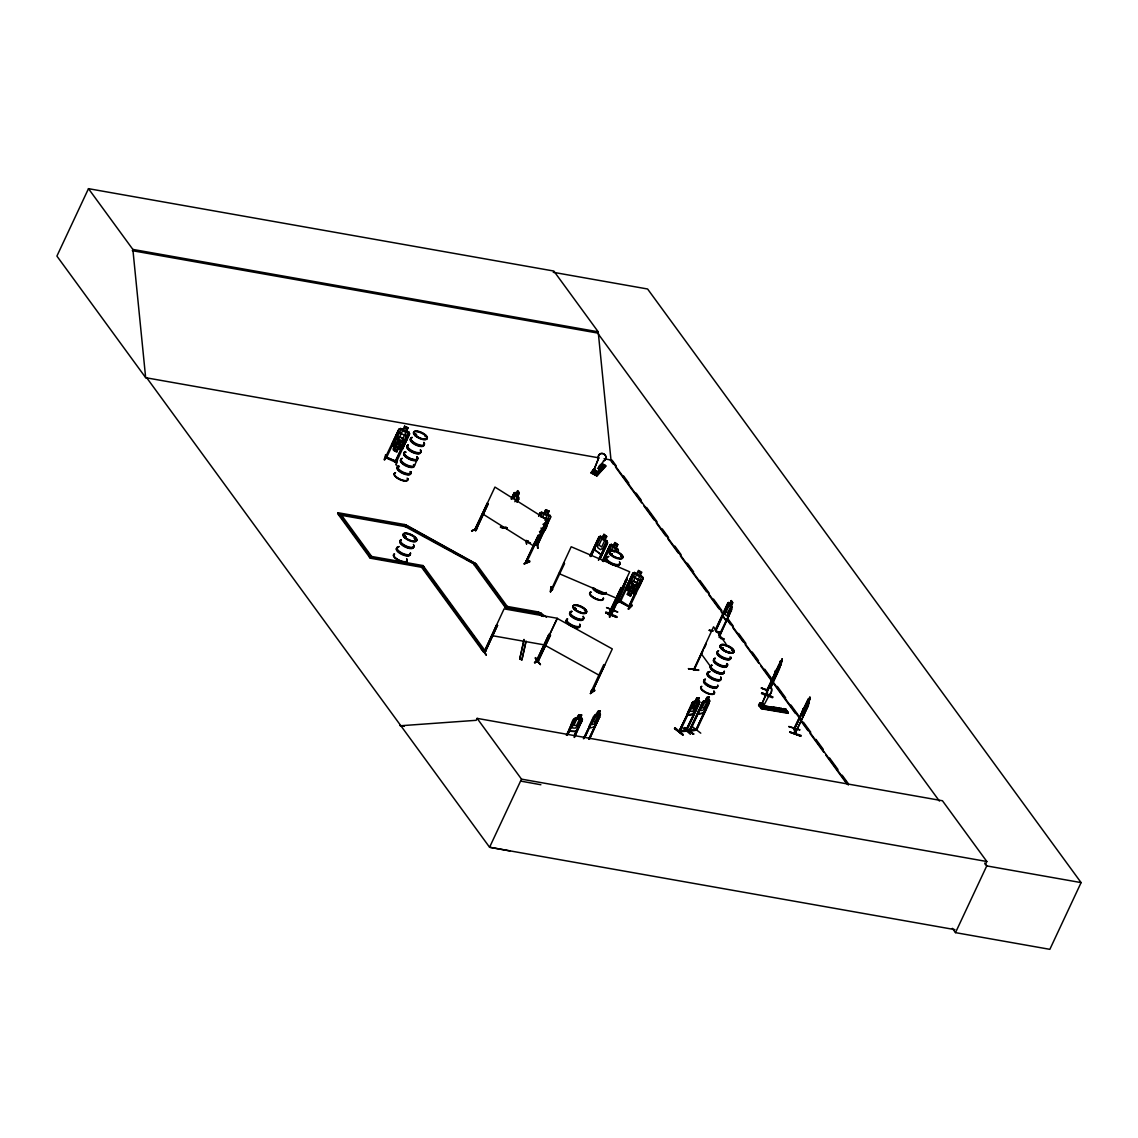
<?xml version="1.0" encoding="UTF-8"?>
<svg xmlns="http://www.w3.org/2000/svg" width="1138" height="1138" viewBox="0 0 1138 1138"><rect width="100%" height="100%" fill="white"/><g stroke="black" fill="none" stroke-linecap="round" stroke-linejoin="round"><path stroke-width="1.5" d="M595.7 470.463L595.103 471.673M595.117 470.762L595.174 471.53L596.113 470.99M595.771 471.488C595.373 470.734 595.103 470.961 595.387 471.473M517.193 502.171L518.686 499.241L517.605 495.997M537.193 542.84L537.591 548.103M396.209 464.873L397.119 459.652L397.432 460.463M609.371 617.052L610.423 611.974L609.854 617.351M700.809 708.049L700.766 710.525L703 710.24L705.432 707.466L709.372 697.053L706.897 697.295L705.446 700.652M594.818 471.288L595.914 470.62L594.946 471.53M595.643 471.601L595.33 470.535L595.971 471.132M627.991 608.858L631.86 604.975L628.56 609.072M631.761 605.53L631.832 604.961M732.104 607.265L727.922 617.977L725.802 620.509L722.63 615.63M590.679 693.056L594.42 689.841M594.292 690.325L590.366 693.568L594.705 690.567M762.944 704.422C763.399 703.369 760.099 704.095 762.062 703.597M759.857 705.674C762.403 701.605 763.641 704.493 762.076 704.308M539.981 664.379L535.429 657.608L540.422 664.549M591.988 722.161L591.86 724.579L593.936 724.166L596.284 721.321L600.224 710.909L598.645 714.38M761.052 703.924L761.848 704.081M762.986 703.654L762.915 704.294M800.924 735.29L789.687 731.976L800.725 736.087L789.687 731.976M394.744 437.945L394.317 441.743L402.752 445.427L405.526 442.654L402.767 445.385M394.872 437.988L394.445 441.672L402.724 445.243M406.75 440.065L407.191 436.267L398.755 432.596L395.981 435.37M544.746 525.031L541.873 531.162L539.554 531.602L542.086 532.513C546.61 530.934 547.634 523.907 548.189 519.483M547.919 523.139L548.331 519.412L541.261 516.837L548.331 519.469M807.781 706.726L794.978 733.825L793.983 728.505L808.151 699.372M794.04 728.932L794.907 727.651M640.225 584.761L640.737 580.878L632.671 576.568L630.068 579.27M640.253 584.719L640.737 580.878M628.276 585.672L636.341 589.996L628.276 585.672L628.788 581.803M628.446 585.572L628.916 581.845M762.801 704.45L759.686 703.184L758.804 705.56M682.7 727.723L690.51 734.337M569.697 727.979C567.649 737.168 571.674 720.027 573.765 719.088L575.387 718.05M605.857 553.637L605.203 557.563M605.672 612.728L605.942 611.974L616.938 616.583L616.64 617.393L605.644 612.785L616.696 617.123M617.536 612.144L606.526 607.578L617.721 611.903M625.075 584.349L610.992 614.748L612.144 609.612M612.016 609.897C611.063 623.553 612.116 607.422 610.921 614.691M612.4 610.053L611.433 614.918L611.96 613.894M620.324 594.804L618.745 597.564L620.964 590.209M618.859 597.606L619.513 593.936M621.931 589.157L621.689 590.594L624.805 583.026L611.689 610.594M623.951 587.749L611.447 614.833M624.904 584.391L625.502 580.849M625.018 584.434L626.654 580.024L620.452 593.211L622.059 588.389M625.374 581.774L625.672 580.778L625.175 581.546M625.658 581.632L626.042 580.551M626.398 580.366L626.554 579.455M626.739 580.138L626.91 578.488L624.933 582.258M700.766 733.171L692.388 726.741M808.549 702.203L803.94 712.061L804.708 706.911M761.749 692.843L772.759 697.011L761.749 692.843L761.507 693.639L772.546 697.75M550.892 587.08L550.493 592.016L550.849 587.08L551.688 586.838M550.493 592.016L551.617 586.824M552.613 589.328L551.503 588.645M551.674 588.702C553.623 589.655 551.574 590.807 551.119 589.669M563.552 563.139L564.548 563.552L551.93 590.224M621.078 587.763L622.073 588.19L621.106 587.606L608.489 614.25L609.712 614.762M608.688 614.534C609.612 616.014 610.964 612.4 608.787 613.709M551.432 588.645L551.162 589.925L571.191 546.752L629.698 571.802L609.442 614.876L610.053 613.738M693.284 714.422L687.252 714.806L687.907 711.606L687.409 714.92L693.284 714.422L695.588 711.094M687.309 714.849L688.077 711.634M500.507 527.107L507.349 527.804M526.169 641.135L521.873 659.94L519.739 659.016L524.006 639.428M519.739 659.016L524.035 640.225M521.873 659.94L525.784 641.974M698.291 710.852L697.665 714.095L702.416 702.032L703.81 700.766M723.967 638.788L719.045 637.323M794.978 733.825L808.506 705.105L809.957 697.153L794.168 729.088L808.193 699.244L808.421 700.439M596.326 723.796L594.008 727.04L588.887 728.22L589.64 725.006M589 728.107L589.74 725.077M394.9 446.864L392.567 445.897L391.998 444.147M396.949 451.772L398.428 448.272L400.747 447.959L403.606 441.829L403.051 438.415L405.91 432.312L402.553 430.847L399.68 436.978L396.664 438.799L393.791 444.93L395.071 446.807C387.944 450.975 403.478 453.863 393.535 450.093M398.485 448.486L400.932 449.553L402.639 448.827L409.652 433.834L408.926 432.127L406.593 431.16M400.932 449.553L392.582 445.854M402.624 448.87L400.932 449.41L394.986 462C400.277 461.388 386.92 458.899 386.863 457.063C383.762 455.499 386.721 460.506 386.749 457.021M385.867 455.243L384.061 459.652L384.829 459.382M384.672 459.923L386.067 454.844M385.754 456.623L395.355 461.146M398.897 431.387L397.916 430.946L398.897 431.387L386.237 458.23M385.327 457.576L398.869 429.14L400.562 428.471L403.008 429.538M394.986 462L396.252 462.369L409.509 433.82L408.812 432.255M396.223 464.973L397.091 459.652M407.603 435.356L408.599 435.783L407.603 435.356L395.27 461.914M408.912 432.17L400.548 428.514M722.658 615.715L728.761 602.471L729.814 604.065L728.505 604.122L725.091 613.894L726.385 615.814L728.306 614.207L732.644 602.642L731.25 600.764M723.811 611.874L722.744 615.658L725.944 620.381M777.112 669.528L777.169 671.079L779.985 663.397L767.083 691.008L766.514 690.311L766.742 693.483M767.069 690.922L778.776 665.374M769.729 688.575L780.768 664.919L770.483 687.466M794.58 729.159L804.097 708.746M795.391 733.896L794.58 728.775M795.846 732.929L794.495 728.391M595.686 470.663L595.402 470.563M616.654 617.337L605.686 612.529M777.083 668.689L775.945 673.71L780.085 665.787L782.204 658.902L766.642 690.866L780.625 661.05L779.914 661.747M789.744 732.246L800.711 736.101M762.531 703.91L760.582 706.655L761.948 703.725L761.222 702.758M801.991 712.473L803.3 708.618L801.991 712.473L802.617 716.556L804.367 713.853M593.254 471.587L598.545 458.344A3.997 3.656 42.6 0 1 600.764 453.621A3.997 3.656 42.6 0 1 605.786 456.153A3.997 3.656 42.6 0 1 603.581 460.876L596.753 473.436L593.311 471.516L598.616 458.273A3.997 3.656 42.6 0 1 600.821 453.55A3.997 3.656 42.6 0 1 605.729 456.238A3.997 3.656 42.6 0 1 603.51 460.947L603.581 460.876M774.423 674.279C777.723 660.68 773.115 687.893 774.352 674.165M761.407 704.906L767.097 691.605A3.997 2.148 -80.3 0 1 769.316 686.883A3.997 2.148 -80.3 0 1 771.55 689.884A3.997 2.148 -80.3 0 1 769.331 694.593L769.544 694.635A3.997 2.148 -80.3 0 0 771.749 689.913A3.997 2.148 -80.3 0 0 769.516 686.925A3.997 2.148 -80.3 0 0 767.311 691.648L761.606 704.948L763.185 707.054L761.606 704.948M723.91 614.62L610.992 459.994L598.204 331.812L553.822 271.043L88.48 188.666L56.9 256.093L145.707 377.702L598.773 457.832M509.881 850.925L489.582 847.255L146.745 377.816L145.65 377.617L132.862 249.421L88.48 188.666M338.014 512.726L337.616 513.551L370.22 558.189L423.549 567.634L423.948 566.795L370.604 557.364L338.014 512.726L404.687 524.533L476.452 564.263L507.249 606.44L506.865 607.279L504.916 606.938L505.3 606.099L538.644 612.002L543.708 616.483M386.138 454.859L385.27 455.157M398.969 429.239L391.984 444.19L392.567 445.897M405.441 439.908L407.646 435.2M369.324 556.966L369.708 556.126L423.051 565.572L485.186 650.865M370.22 558.189L370.604 557.364M417.447 459.24L414.659 465.143A7.468 2.873 25.1 0 1 405.455 464.233A7.468 2.873 25.1 0 1 402.212 458.258M479.141 569.327L476.054 565.102L405.185 526.595L404.687 524.533M405.583 525.756L338.911 513.949L338.512 514.789L405.185 526.595L406.323 525.13L475.243 563.296L474.119 564.761L505.813 608.161L539.156 614.065L540.948 613.041L546.496 617.365M405.185 526.595L406.323 525.13M423.051 565.572L422.653 566.411L425.64 570.494M487.164 503.38L474.56 530.038L475.584 530.678L488.216 503.835L487.164 503.38L488.216 503.835M488.046 503.921L475.826 530.593L476.267 529.597L475.186 528.942M474.119 564.761L475.243 563.296M476.054 565.102L476.452 564.263M511.275 498.885L514.02 493.01L515.158 492.526L516.083 493.92M511.318 498.956L514.134 493.039M512.043 498.188L513.523 495.044M512.114 498.7L513.594 495.556M512.669 498.743L517.634 490.634L519.255 492.726L517.719 496.012M514.134 498.259L515.571 495.186L516.993 497.121L514.831 501.73M519.255 492.726L516.311 501.232M517.136 502.128L518.501 499.198M506.04 527.036L505.585 528.004L505.116 527.363M526.894 540.65L526.368 541.617M538.573 515.955L539.938 512.954L541.645 512.2L550.052 515.329L550.792 516.951L537.335 545.586M538.687 516.012L540.052 513.096M527.748 540.735L527.292 541.702M526.581 543.921L526.112 540.493M527.876 540.835L527.321 542.001L527.876 541.332M540.422 516.808L541.859 513.75L544.177 513.309L545.714 509.966M544.106 513.153L545.643 509.81L549.256 511.133L547.549 514.532L548.843 516.296L545.97 522.427L542.94 524.39M542.229 517.477L543.665 514.404L547.037 515.628L544.874 520.237M481.815 648.134L481.075 648.589M483.209 651.647L483.607 650.808L421.999 566.454L421.615 567.293L483.209 651.647L485.158 651.989M529.54 560.892L529.824 561.788L524.163 563.893L529.568 560.906L524.447 563.353M538.16 535.415L539.213 535.87L538.16 535.415L525.614 562.129L526.481 562.67L546.809 519.653L494.945 487.078L474.731 530.152L475.826 530.593M485.442 650.964L483.878 651.747L484.987 651.946M525.699 562.186L538.331 535.329M484.276 652.046L496.495 625.075L497.548 625.445L485.001 652.188L484.048 651.974L504.091 608.858L557.421 618.304L536.951 661.235L537.918 661.975L550.493 635.118L549.426 634.705L550.493 635.118M483.607 650.808L485.542 651.149L485.158 652.159L497.391 625.231M526.41 561.091L526.809 562.627L525.728 562.172M505.813 608.161L506.211 607.336L474.503 563.922M537.79 544.618L536.795 544.277C535.016 546.653 537.292 542.883 537.534 544.291M536.112 545.145L548.701 518.316L549.697 518.672L537.108 545.557L536.112 544.946M481.146 648.532L486.31 655.033L482.725 649.442M593.111 469.88L591.988 472.455L596.426 474.788L597.322 473.821L592.87 471.488L593.111 469.88L591.404 472.583L592.528 473.693M985.337 864.681L986.831 861.509L942.449 800.754L477.121 718.377L476.21 720.311L400.832 725.731M594.847 470.193C591.035 473.209 596.454 476.068 596.454 471.047L594.776 470.279M596.426 474.788L603.282 466.68M597.564 474.39L597.976 472.426L596.81 475.969L605.601 465.47L601.661 463.394M600.167 465.001L603.965 467.434L600.011 465.357M605.601 465.47L604.548 466.779L600.608 464.702M538.644 612.002L539.156 614.065L541.93 616.227M539.156 614.065L540.948 613.041M538.046 660.509L534.433 662.601L538.985 659.087L535.002 662.743M537.904 661.733L536.325 661.036L548.929 634.364L549.825 634.52L537.591 661.477L538.046 660.481L536.809 660.026M536.482 661.263L548.929 634.364M536.738 661.363L537.278 660.367L538.43 661.007M537.022 661.477L557.165 618.375L612.301 648.916L592.173 692.004C590.124 691.378 592.429 689.457 591.219 691.506L603.766 664.62L604.705 665.133L592.201 691.819L591.305 691.321M537.733 661.875L550.365 635.232M589.968 555.927L599.043 536.695L600.494 536.197L606.938 541.219M590.195 555.885L599.114 536.809M590.75 556.51L599.072 539.184L590.978 556.468M602.429 537.634L603.965 534.348L602.4 537.833L600.466 537.876L597.592 543.992L597.777 547.677L600.437 549.654L603.083 548.089L605.957 541.958L605.046 539.796L606.81 536.467L603.894 534.362M598.389 560.081L605.985 544.334L598.631 560.038M599.911 559.085L607.45 542.997L607.038 541.133L605.117 539.796M600.153 559.043L607.564 543.025L607.109 541.119M602.372 560.92L609.982 544.832L611.433 544.334L613.41 545.956L614.947 542.67L617.521 544.661M602.614 560.878L610.053 544.946M603.154 561.503L610.011 547.335L603.396 561.461M608.531 552.143L611.405 546.012L613.339 545.97L614.904 542.499L617.749 544.604L616.213 547.89L618.048 549.256L618.503 551.162M610.665 551.66L612.827 547.065L615.473 549.042L614.036 552.101M617.749 544.604L615.985 547.947L616.896 550.095M477.121 718.377L521.489 779.132L489.582 847.255L954.924 929.632M608.46 614.406L621.106 587.606M625.317 581.931L626.91 578.488M619.442 595.003L612.13 610.708M621.647 590.281L624.591 584.007M619.314 601.618L632.87 573.026L634.549 572.414L636.939 573.851L638.418 570.394L641.832 572.243L640.097 575.615L641.291 577.635L638.418 583.766L635.473 585.473L632.614 591.575L629.428 589.854L632.301 583.723L631.818 580.181L634.677 574.05L636.882 573.68M634.506 572.585L642.373 576.852L642.998 578.573L629.613 607.18L619.413 601.646L620.139 600.58C623.169 602.059 632.941 609.157 629.143 605.53M628.745 590.992L626.497 589.825L625.829 588.019L633.013 573.097L634.549 572.556M621.149 599.683L616.995 602.884L620.665 599.498M632.984 575.344L631.917 574.96L632.984 575.344L620.21 602.13L620.921 601.248M632.102 592.67L630.594 596.17L627.166 594.306L628.916 590.949L627.721 588.929L630.58 582.798L633.525 581.091L636.398 574.975L639.584 576.71L636.711 582.841L637.195 586.383L634.321 592.5L632.102 592.67L630.523 595.999L627.379 594.235M566.368 735.304L573.908 719.216M567.336 733.967L573.225 721.407L574.007 721.435L568.132 733.996M567.165 735.347L574.007 721.435M628.83 606.526L641.178 579.982L642.245 580.38L641.178 579.982M628.759 606.753L636.156 590.864M639.826 583.012L641.306 579.868M579.911 718.277L580.835 719.444L577.976 725.575L575.302 728.135L572.613 728.021L572.4 725.333L578.716 714.778L581.674 714.963L580.067 718.178M578.844 714.963L577.293 718.234L575.387 718.163M636.298 590.039L639.044 587.364L643.169 578.545L642.515 576.738L640.139 575.586M590.366 693.568L594.377 689.756L594.69 690.624M574.164 735.632L580.793 721.506L581.575 721.535L574.462 737.467M574.406 735.859L581.02 721.734L581.817 721.762M569.085 731.222L575.913 731.578L582.457 719.543M574.221 737.239L582.386 719.472M589.655 725.105L593.695 716.215L596.554 714.692M583.367 738.69L595.103 715.077M584.406 737.353L593.225 718.505M583.979 738.576L593.538 718.163M585.017 737.225L594.861 716.03L597.991 711.335L600.309 710.98M588.645 739.088L599.555 716.983L589.555 739.188M588.943 739.302L600.352 714.92L600.195 713.896L598.773 714.266M589.256 738.96L599.555 716.983M688.604 668.845L698.86 670.04L688.504 668.618M706.3 643.098L693.597 670.012L713.554 626.81L725.873 643.681M694.038 670.069L702.758 651.42M704.251 648.205L705.759 644.99M715.162 630.096L727.779 602.984M715.518 630.168L727.282 605.032M715.546 630.651L727.31 605.53M715.887 630.722L723.242 615.018M729.828 603.894L731.364 600.608L729.7 604.05M731.25 600.58L732.744 602.656L731.108 605.985L732.047 607.351M716.229 631.803L719.899 632.074L716.456 631.419M674.521 728.476L682.871 734.992L675.175 727.907L674.507 728.491L682.857 734.906M718.917 635.644L731.037 610.594L719.657 636.284M719.301 636.213L731.947 609.129M688.077 711.734L692.046 702.786L693.497 701.577L699.457 701.179L697.665 701.25L699.201 697.964L697.622 701.435M679.343 730.596L678.76 731.62L693.611 701.79M691.62 705.147L679.045 731.834L679.884 731.762M692.032 704.849L679.116 731.834L686.598 731.193L698.817 704.266L685.631 731.023L686.698 731.222M679.813 731.805L693.44 702.772L695.204 701.577L696.698 698.177L695.204 701.577M694.692 702.658L691.819 708.789L694.152 708.59L697.025 702.459L694.635 702.63M699.372 701.108L699.614 702.331L685.545 731.037L686.854 729.984M685.83 731.265L699.714 702.288M686.598 731.265L686.612 729.927M705.389 700.681L703.668 701.918L690.055 730.98C692.288 728.533 687.395 730.809 689.884 730.71M709.244 697.181L707.011 697.466L705.475 700.752L702.573 702.146L689.144 730.795L696.669 730.155L689.415 731.065L702.302 704.024M701.933 704.337L689.543 731.051M693.597 733.612L693.341 734.166C666.626 714.465 711.947 747.239 684.678 727.723M707.708 700.467L709.387 700.069L709.685 701.221L695.901 730.24L708.135 703.284L709.088 703.426L696.584 730.198M709.5 701.193L695.972 730.226M759.686 703.184L759.217 704.82L761.222 707.509L761.877 706.115L779.203 709.244M761.464 702.8L760.099 705.716L760.824 706.684M782.275 660.566L780.725 665.005M762.062 706.357L761.222 708.746L788.193 713.341L785.96 709.187C777.709 706.015 790.81 717.495 783.229 708.718M770.867 687.608L779.672 668.305M763.954 707.978L764.608 706.584L763.982 708.561M773.499 707.054L775.703 710.567L773.499 707.054L776.244 707.523L778.435 711.037L776.244 707.523M778.677 707.936L780.867 711.463L778.677 707.936L781.408 708.405L783.613 711.919L781.408 708.405M785.96 709.187L786.273 710.795M788.762 726.641L800.014 729.913L788.833 726.471M802.105 713.697L809.829 697.11M802.39 715.333L810.085 698.917M553.239 272.295L647.593 288.995L1081.1 882.604L1049.848 949.334L955.493 932.634L986.746 865.904L984.697 863.088M762.986 707.025L769.544 694.635M774.452 678.148L776.13 675.417M761.336 688.149L767.595 690.666M416.181 434.417L414.531 434.403L416.536 434.901M416.124 434.431L415.854 435.242M425.356 436.082L425.584 436.082M425.185 436.551L425.925 436.323M404.559 536.581L405.327 536.311M405.213 537.307L405.64 536.524M406.11 537.506L405.768 536.624M414.374 538.516L414.915 538.943M415.484 538.473L414.417 538.601M574.832 608.289L575.757 609.243M575.899 609.328L575.287 608.261M610.053 553.708L610.85 553.438M610.822 554.306A7.454 2.859 25.1 0 1 614.918 550.835A7.454 2.859 25.1 0 1 622.529 557.904A7.454 2.859 25.1 0 1 610.822 554.306L610.11 553.609M611.476 554.476L611.49 553.637M612.016 554.149L610.068 553.836M584.534 610.352L585.174 610.75L584.719 609.954M584.548 610.523L585.259 610.878M620.736 555.728L621.547 556.212L620.935 555.529M721.919 647.536L721.136 647.935L722.089 648.703M721.648 647.55L722.402 647.664M723.199 648.816L722.858 647.935M732.431 649.585L732.63 650.324L731.592 649.613M731.506 649.912L732.659 650.139L731.962 649.442M802.66 716.399L804.253 713.811M596.227 723.725L594.008 727.139M698.476 670.396L688.476 668.675M703.298 713.384L705.56 710.027M692.046 702.786L694.749 701.477L693.184 714.351L695.418 711.008M536.325 661.036L537.406 661.448M693.312 734.095L685.019 727.609M575.913 731.578L578.26 728.277M675.119 727.95L683.113 734.437M709.244 630.253L713.113 630.736M709.472 630.48L712.829 631.135L709.23 630.281M719.643 632.486L716.015 631.618M594.093 469.197L591.362 472.811M594.221 469.283L590.821 472.811L596.198 475.627M591.262 472.768L594.69 469.012M594.79 469.581L591.547 473.209L594.932 469.624M592.941 472.156L595.117 469.738M595.601 475.044L603.837 465.485L604.619 465.883M597.692 472.597L604.42 465.257M603.524 467.078L597.08 473.408M598.076 473.038L603.752 467.177M598.289 473.18L604.122 467.078M596.81 475.969L605.686 466.409L601.49 463.735M680.268 730.824L679.215 730.639L685.873 730.34M481.616 648.546L486.31 655.033M546.539 525.642L543.893 528.587L546.653 525.77M600.836 554.234L603.353 551.759M600.85 554.405L594.264 549.426L594.833 545.515L594.178 549.441L600.85 554.405L603.353 551.859M396.081 435.441L398.784 432.739M629.968 579.199L632.7 576.525L640.566 580.977M636.27 589.882L638.93 587.293M625.829 588.019L626.526 589.797L634.492 593.979M632.131 592.884L634.492 594.107L636.099 593.567M634.463 594.15L636.042 593.424M621.419 599.299L617.564 603.026M619.499 601.718L629.84 607.095M628.574 609.171L632.173 605.772M535.016 662.913L538.174 659.343M591.604 690.282L592.628 691.022M762.716 703.953L759.871 703.44M472.085 531.005L477.149 528.587M600.651 468.344L599.129 468.116M526.311 541.404L530.379 542.883M727.794 603.097L728.875 602.486M777.197 709.301C774.878 706.243 773.712 709.97 777.339 709.23M514.163 493.138L515.13 492.654M476.281 529.625L475.015 529.056M526.339 561.048L527.264 561.66M524.163 563.893L529.455 561.461M415.683 434.844L414.929 434.588L416.451 434.915M404.459 536.453L405.981 537.563M611.234 553.737C609.058 553.054 613.396 555.23 611.206 553.708M574.633 608.062L573.851 608.46M574.519 608.076L574.989 608.759M574.277 608.446L575.387 608.56M575.928 608.972L574.292 608.944M721.435 647.579L721.961 648.475A7.454 2.859 25.1 0 0 733.597 652.017A7.454 2.859 25.1 0 0 726.001 644.933A7.454 2.859 25.1 0 0 721.89 648.404M539.953 513.01L541.645 512.256M543.793 531.887L542.101 532.698L539.568 531.659M689.514 729.785L695.887 729.287M696.015 729.017L696.826 728.917M695.659 729.942L696.172 729.871M785.476 709.785L758.946 705.688L784.509 710.084M762.218 705.503L785.803 709.529L788.165 712.701L760.71 707.708M761.123 708.263L758.534 705.176M788.335 712.36L760.412 707.623L787.724 712.089M609.982 544.96L611.419 544.476M605.444 465.798L605.686 466.409M536.311 545.017L537.307 545.415M600.181 711.094L597.991 711.335M595.003 715.005L600.281 713.967L600.352 714.92M599.854 717.21L598.944 717.096M600.423 536.211L602.471 537.819M598.289 538.601L599.072 539.184M606.526 544.96L605.743 544.377M609.228 546.752L610.011 547.335M703.782 700.88L709.472 700.14M709.088 703.426L708.135 703.284M697.679 713.91L703.199 713.213L697.58 714.024M696.499 729.259L696.698 728.903M696.172 729.515L690.197 730.013M404.844 536.226L404.047 536.624L405 537.392M405.967 537.421L404.9 537.065M621.163 556.084L620.893 555.6M574.548 608.446L574.519 608.887M723.057 648.731L722.303 648.617M699.301 698.035L696.698 698.177L699.159 698.163M693.54 701.605L695.247 701.534M699.102 704.493L698.135 704.337M687.423 714.735L693.184 714.251M686.157 730.568L679.5 730.866M678.845 731.606L686.328 730.923M609.1 613.325L610.011 613.951M396.664 461.559L396.138 462.327M575.302 718.092L582.03 718.263L582.343 719.586M582.002 718.434L579.982 718.348L581.674 714.963M573.78 721.208L573.225 721.407M569.199 731.108L575.828 731.393M527.036 561.745L526.538 562.656M485.542 651.235L484.333 650.78M414.915 434.218L415.953 434.545M611.803 554.633L610.267 553.893M404.986 536.24L404.104 536.396L404.872 537.15A7.454 2.859 25.1 0 0 416.508 540.706A7.454 2.859 25.1 0 0 408.912 533.622A7.454 2.859 25.1 0 0 404.801 537.093M404.417 536.311L405.313 536.354M574.221 608.147L575.856 608.83M537.406 660.253L538.445 660.837M767.481 690.026L767.026 689.756M763.541 705.944L785.433 709.728M759.316 705.546L784.58 710.496M788.193 712.701L761.166 708.32M760.867 708.249L787.709 712.744M496.652 625.288L497.548 625.445M549.085 634.577L549.995 634.734M535.173 658.177L540.408 664.606M537.492 661.434L536.425 661.05M132.862 249.421L598.204 331.812M132.278 250.673L597.606 333.05L939.405 801.067M604.008 458.756L612.073 460.193L616.27 465.911M515.059 492.498L518.629 497.434M518.7 497.349L518.686 499.241M500.407 527.093L507.178 528.288M507.349 528.516L500.677 527.335L507.349 528.601M342.751 514.461L346.165 515.073M349.594 515.67L353.008 516.282M356.422 516.88L359.85 517.491M363.264 518.103L366.678 518.7M382.069 521.432L385.483 522.029M400.875 524.76L404.289 525.358M374.487 557.876L377.916 558.488M381.358 559.099L384.8 559.697M393.407 561.233L396.849 561.831M400.291 562.442L403.734 563.054M412.34 564.576L415.768 565.188M509.924 607.82L513.252 608.403M516.581 609.001L519.924 609.584M523.252 610.181L526.581 610.765M529.924 611.362L533.253 611.945M506.211 607.336L539.54 613.226M491.588 635.545L544.917 644.99M399.737 725.532L404.317 726.343M521.489 779.132L986.831 861.509M986.746 865.904L1081.1 882.604M520.578 781.081L540.877 784.751M731.421 611.163L730.696 610.523M720.724 638.56L724.124 639.215M525.728 561.959L526.638 562.485M414.502 538.687L415.37 538.331M721.748 647.65L722.331 647.735M396.579 461.559L395.469 461.061M599.214 467.078L600.708 468.216L598.702 468.23M599.086 467.362L600.58 468.5M545.643 509.867L549.256 511.19M537.051 542.897L538.203 548.317M533.58 543.409L536.411 544.263M526.553 541.688L530.408 543.068M722.289 648.205L723 648.219L721.919 648.048M722.132 648.546L723 648.134M767.851 690.112L761.294 687.992L767.652 690.496M540.564 530.834L541.503 530.962L541.105 527.904M552.044 590.252L551.162 589.897M558.687 573.452L617.194 598.503M520.123 658.191L522.257 659.101M404.616 426.409L407.959 427.931M386.294 458.002L385.455 457.647L396.095 462.483M415.228 435.171L416.593 435.413L415.967 434.332M611.035 554.021L611.76 554.377M610.793 554.334A7.468 2.873 25.1 0 0 622.514 557.961A7.468 2.873 25.1 0 0 614.904 550.863A7.468 2.873 25.1 0 0 610.793 554.334L611.988 554.775L611.945 553.95M600.764 464.361L604.719 466.438M599.285 465.968L603.069 468.401L599.114 466.324M599.797 467.519L602.272 469.254L599.641 467.874M598.915 468.486L601.376 470.222L597.436 468.145M620.679 601.149L619.769 600.622M592.656 690.851L591.604 690.481M405.925 525.969L419.723 533.594M422.781 535.301L427.376 537.833M430.434 539.54L450.349 550.564M453.408 552.257L462.597 557.35M465.67 559.043L474.859 564.135M544.661 645.075L599.797 675.602M415.299 435.015A7.44 2.859 25.1 0 1 419.396 431.558A7.44 2.859 25.1 0 1 426.978 438.614A7.44 2.859 25.1 0 1 415.299 435.015L414.886 434.744M482.441 513.764L534.305 546.354M603.937 534.547L606.582 536.524M611.348 544.49L617.877 549.355M674.862 728.405L682.871 734.992M595.743 475.385L595.06 475.03M697.537 701.364L698.277 702.359L695.403 708.49L692.914 711.222L690.581 711.421L690.567 708.903M623.581 475.94L628.816 483.095M636.128 493.124L641.363 500.279M646.583 507.434L657.039 521.759M662.273 528.914L668.547 537.506M674.82 546.098L681.093 554.69M687.366 563.282L693.639 571.873M699.913 580.451L709.33 593.339M713.512 599.072L721.876 610.523M728.149 619.115L733.37 626.27M738.605 633.439L745.916 643.454M752.19 652.046L758.463 660.637M764.736 669.229L773.1 680.68M777.297 686.413L785.661 697.864M790.882 705.019L798.207 715.048M803.428 722.203L810.754 732.232M815.974 739.387L823.3 749.401M829.574 757.993L837.938 769.459M842.12 775.177L848.393 783.769M727.054 618.916L848.351 785.007M610.281 459.951L613.425 464.247M615.516 467.106L641.676 502.925M643.767 505.784L654.222 520.109M656.313 522.968L665.73 535.87M667.821 538.729L678.276 553.054M680.368 555.913L706.527 591.732M708.618 594.591L719.074 608.915M721.165 611.775L723.256 614.648M726.4 618.944L730.582 624.677M732.673 627.536L743.142 641.86M745.234 644.72L758.833 663.34M760.924 666.214L771.379 680.538M773.47 683.397L795.434 713.483M800.668 720.639L807.994 730.667M810.085 733.526L823.684 752.147M825.775 755.02L846.7 783.669M952.35 928.338L955.493 932.634M701.051 653.511L710.283 666.157M517.619 490.805L519.042 492.754M484.276 576.354L490.435 584.79M493.508 589L500.706 598.844M430.861 577.649L438.173 587.649M446.523 599.086L453.834 609.1M459.055 616.241L464.276 623.396M468.458 629.115L476.808 640.552M340.859 514.291L371.657 556.468L371.258 557.307L367.161 551.688M340.461 515.13L342.51 517.946M348.683 526.382L352.78 532.001M357.915 539.028L363.05 546.055M728.733 602.614L731.933 607.322M549.953 515.414L550.65 516.951M699.287 701.221L699.514 702.26M709.301 700.183L709.586 701.264M809.587 698.12L809.772 699.173M809.075 699.216L809.26 700.268M808.08 699.201L808.876 703.412M807.738 701.662L808.037 703.298M804.865 707.793L805.163 709.429M801.934 712.36L802.731 716.599M794.879 728.519L795.348 731.293M539.924 515.101L538.943 514.931M526.211 540.45L526.581 544.092M782.034 659.016L782.091 660.566M781.792 659.841L781.322 661.932L781.28 660.936M780.512 661.007L780.625 662.344M780.455 661.135L780.597 664.962M767.353 690.311L767.496 694.251M766.969 690.169L767.112 694.109M619.854 563.082A7.568 2.916 25.1 0 1 610.58 562.997A7.568 2.916 25.1 0 1 608.531 556.809M619.413 561.631A7.454 2.859 25.1 0 1 616.597 564.548A7.454 2.859 25.1 0 1 607.564 560.138A7.454 2.859 25.1 0 1 608.802 556.439M619.371 563.851A7.454 2.859 25.1 0 1 611.106 564.22A7.454 2.859 25.1 0 1 607.009 557.805M619.684 563.452A7.568 2.916 25.1 0 1 611.277 563.836A7.568 2.916 25.1 0 1 607.123 557.321M603.183 598.389A7.454 2.859 25.1 0 1 594.918 598.759A7.454 2.859 25.1 0 1 590.821 592.343M605.757 593.695A7.454 2.859 25.1 0 1 598.702 592.983A7.454 2.859 25.1 0 1 592.571 588.047M605.402 593.339A7.568 2.916 25.1 0 1 593.382 588.204M606.07 593.325A7.568 2.916 25.1 0 1 598.901 592.599A7.568 2.916 25.1 0 1 592.656 587.578M606.341 592.457A7.454 2.859 25.1 0 1 600.181 592.101A7.454 2.859 25.1 0 1 593.68 587.791M417.162 456.665A7.44 2.859 25.1 0 1 410.334 458.429A7.44 2.859 25.1 0 1 405.356 451.615M423.919 445.385A7.454 2.859 25.1 0 1 414.716 444.474A7.454 2.859 25.1 0 1 411.487 438.5M423.905 442.341A7.468 2.873 25.1 0 1 417.049 444.105A7.468 2.873 25.1 0 1 412.056 437.262M420.463 452.753A7.454 2.859 25.1 0 1 411.273 451.843A7.454 2.859 25.1 0 1 408.03 445.868M420.704 451.516A7.568 2.916 25.1 0 1 412.312 451.9A7.568 2.916 25.1 0 1 408.144 445.385M420.335 450.15A7.568 2.916 25.1 0 1 413.379 451.928A7.568 2.916 25.1 0 1 408.329 445.001M424.147 444.161A7.568 2.916 25.1 0 1 415.754 444.531A7.568 2.916 25.1 0 1 411.6 438.016M423.791 442.782A7.568 2.916 25.1 0 1 416.835 444.56A7.568 2.916 25.1 0 1 411.771 437.632M416.963 457.106A7.44 2.859 25.1 0 1 410.121 458.856A7.44 2.859 25.1 0 1 405.156 452.056M420.448 449.695A7.454 2.859 25.1 0 1 414.488 451.814A7.454 2.859 25.1 0 1 407.774 445.029M417.12 456.85A7.482 2.873 25.1 0 1 410.249 458.614A7.482 2.873 25.1 0 1 405.242 451.772M410.036 471.929A7.454 2.859 25.1 0 1 407.205 474.845A7.454 2.859 25.1 0 1 398.172 470.421A7.454 2.859 25.1 0 1 399.41 466.736M417.177 458.742A7.44 2.859 25.1 0 1 408.926 459.112A7.44 2.859 25.1 0 1 404.844 452.711M407.859 478.643A7.44 2.859 25.1 0 1 399.609 479.013A7.44 2.859 25.1 0 1 395.526 472.611M416.849 457.419A7.482 2.873 25.1 0 1 410.875 459.539A7.482 2.873 25.1 0 1 404.146 452.739M404.972 452.341A7.482 2.873 25.1 0 1 406.195 452.213M410.334 471.516A7.568 2.916 25.1 0 1 403.378 473.308A7.568 2.916 25.1 0 1 398.314 466.367M411.046 472.142A7.568 2.916 25.1 0 1 402.653 472.512A7.568 2.916 25.1 0 1 398.485 465.997M411.145 471.673A7.454 2.859 25.1 0 1 402.88 472.042A7.454 2.859 25.1 0 1 398.784 465.627M414.502 464.773A7.568 2.916 25.1 0 1 406.095 465.143A7.568 2.916 25.1 0 1 401.942 458.628M407.12 478.102A7.44 2.859 25.1 0 1 400.291 479.852A7.44 2.859 25.1 0 1 395.327 473.038M413.478 464.56A7.454 2.859 25.1 0 1 407.532 466.68A7.454 2.859 25.1 0 1 400.818 459.894M414.317 465.143A7.568 2.916 25.1 0 1 406.821 465.94A7.568 2.916 25.1 0 1 400.917 459.411M407.817 478.828A7.482 2.873 25.1 0 1 399.523 479.198A7.482 2.873 25.1 0 1 395.412 472.768M583.097 616.711A7.568 2.916 25.1 0 1 580.238 619.669A7.568 2.916 25.1 0 1 571.048 615.174A7.568 2.916 25.1 0 1 572.314 611.433M583.154 618.475A7.454 2.859 25.1 0 1 574.889 618.844A7.454 2.859 25.1 0 1 570.792 612.429M583.197 616.255A7.454 2.859 25.1 0 1 576.354 618.019A7.454 2.859 25.1 0 1 571.376 611.191M579.783 626.682A7.454 2.859 25.1 0 1 570.579 625.758A7.454 2.859 25.1 0 1 567.35 619.797M580.01 625.445A7.568 2.916 25.1 0 1 571.617 625.815A7.568 2.916 25.1 0 1 567.449 619.3M579.655 624.065A7.568 2.916 25.1 0 1 572.699 625.857A7.568 2.916 25.1 0 1 567.634 618.93M583.467 618.076A7.568 2.916 25.1 0 1 575.074 618.46A7.568 2.916 25.1 0 1 570.906 611.945M580.28 624.606A7.454 2.859 25.1 0 1 572.912 625.388A7.454 2.859 25.1 0 1 567.094 618.958M724.309 671.079A7.454 2.859 25.1 0 1 716.044 671.448A7.454 2.859 25.1 0 1 711.947 665.033A7.44 2.859 25.1 0 0 715.176 671.007A7.44 2.859 25.1 0 0 724.351 671.918M731.094 657.565A7.454 2.859 25.1 0 1 721.905 656.64A7.454 2.859 25.1 0 1 718.661 650.68M726.471 664.336A7.454 2.859 25.1 0 1 719.614 666.1A7.454 2.859 25.1 0 1 714.636 659.272M726.769 663.938A7.568 2.916 25.1 0 1 719.813 665.716A7.568 2.916 25.1 0 1 714.749 658.788M726.94 663.554A7.568 2.916 25.1 0 1 719.984 665.332A7.568 2.916 25.1 0 1 714.92 658.404M727.58 664.094A7.454 2.859 25.1 0 1 719.316 664.464A7.454 2.859 25.1 0 1 715.219 658.049M730.937 657.181A7.568 2.916 25.1 0 1 722.53 657.565A7.568 2.916 25.1 0 1 718.377 651.036M724.095 671.534A7.454 2.859 25.1 0 1 715.83 671.904A7.454 2.859 25.1 0 1 711.734 665.488M729.913 656.982A7.454 2.859 25.1 0 1 723.967 659.087A7.454 2.859 25.1 0 1 717.253 652.316M730.752 657.565A7.568 2.916 25.1 0 1 723.256 658.347A7.568 2.916 25.1 0 1 717.353 651.832M723.996 671.804A7.482 2.873 25.1 0 1 715.702 672.174A7.482 2.873 25.1 0 1 711.591 665.73M721.094 678.177A7.568 2.916 25.1 0 1 711.833 678.092A7.568 2.916 25.1 0 1 709.771 671.904M720.667 676.74A7.454 2.859 25.1 0 1 717.836 679.656A7.454 2.859 25.1 0 1 708.803 675.232A7.454 2.859 25.1 0 1 710.041 671.548M720.61 678.945A7.454 2.859 25.1 0 1 712.345 679.315A7.454 2.859 25.1 0 1 708.249 672.899M717.239 687.153A7.454 2.859 25.1 0 1 708.035 686.242A7.454 2.859 25.1 0 1 704.806 680.268M717.552 686.769A7.568 2.916 25.1 0 1 708.206 685.844A7.568 2.916 25.1 0 1 704.92 679.784M717.651 685.545A7.568 2.916 25.1 0 1 709.259 685.915A7.568 2.916 25.1 0 1 705.091 679.4M717.737 685.076A7.454 2.859 25.1 0 1 709.472 685.446A7.454 2.859 25.1 0 1 705.375 679.03M720.923 678.561A7.568 2.916 25.1 0 1 714.337 679.713A7.568 2.916 25.1 0 1 707.125 673.468M707.523 672.814A7.568 2.916 25.1 0 1 708.362 672.416M714.28 692.473A7.454 2.859 25.1 0 1 706.015 692.843A7.454 2.859 25.1 0 1 701.918 686.427M713.939 691.079A7.454 2.859 25.1 0 1 707.992 693.198A7.454 2.859 25.1 0 1 701.278 686.413M723.796 672.174A7.454 2.859 25.1 0 1 716.414 672.942A7.454 2.859 25.1 0 1 710.596 666.527M713.882 691.25A7.482 2.873 25.1 0 1 707.907 693.369A7.482 2.873 25.1 0 1 701.179 686.57M410.491 552.769A7.454 2.859 25.1 0 1 401.358 552.698A7.454 2.859 25.1 0 1 399.338 546.596M413.364 546.638A7.454 2.859 25.1 0 1 405.1 547.008A7.454 2.859 25.1 0 1 401.003 540.593M409.908 554.007A7.454 2.859 25.1 0 1 401.643 554.377A7.454 2.859 25.1 0 1 397.546 547.961M410.221 553.609A7.568 2.916 25.1 0 1 401.814 553.993A7.568 2.916 25.1 0 1 397.66 547.478M410.391 553.239A7.568 2.916 25.1 0 1 401.999 553.609A7.568 2.916 25.1 0 1 397.831 547.094M413.663 546.254A7.568 2.916 25.1 0 1 405.27 546.624A7.568 2.916 25.1 0 1 401.102 540.109M413.848 545.87A7.568 2.916 25.1 0 1 405.441 546.24A7.568 2.916 25.1 0 1 401.287 539.725M407.006 560.195A7.454 2.859 25.1 0 1 398.741 560.565A7.454 2.859 25.1 0 1 394.644 554.149M406.65 558.772A7.425 2.859 25.1 0 1 400.732 560.878A7.425 2.859 25.1 0 1 394.047 554.135M413.407 544.433A7.454 2.859 25.1 0 1 407.461 546.539A7.454 2.859 25.1 0 1 400.747 539.768M406.636 558.943A7.482 2.873 25.1 0 1 400.661 561.062A7.482 2.873 25.1 0 1 393.919 554.263M631.505 581.603L632.031 586.625C625.274 588.645 628.916 591.788 632.415 587.791C631.519 593.154 635.858 594.392 633.439 587.407C640.438 585.259 636.654 582.059 633.041 586.298L632.671 582.229L631.505 581.603M400.348 447.476L399.154 447.206L398.698 443.536C394.914 447.575 391.429 444.873 398.286 442.426C395.498 435.513 400.192 436.508 399.324 442.042C403.051 437.789 406.807 440.335 399.751 443.095L400.348 447.476M404.545 426.252L403.065 429.751L400.761 430.064L397.887 436.181L398.456 439.595L395.583 445.712L398.94 447.177L401.814 441.046L398.456 439.581L401.799 441.06L404.829 439.225L407.703 433.094L406.422 431.217L408.144 427.817L404.545 426.252M394.9 448.713L394.388 449.809L396.55 450.748L397.062 449.652L394.9 448.713M404.943 427.276L404.431 428.372L406.593 429.311L407.105 428.215L404.943 427.276M472.355 530.635L471.545 530.849L477.462 528.174L472.327 530.621M517.619 491.701L518.018 494.048L517.619 491.701M546.055 510.791L545.543 511.887L547.719 512.683L548.231 511.588L546.055 510.791M601.888 538.928L599.015 545.059L601.661 547.022L604.534 540.891L601.888 538.928M604.15 535.443L603.638 536.539L605.345 537.805L605.857 536.709L604.15 535.443M615.089 543.58L614.577 544.675L616.284 545.956L616.796 544.86L615.089 543.58M628.717 592.898L628.204 593.993L630.253 595.103L630.765 594.008L628.717 592.898M638.759 571.461L638.247 572.556L640.296 573.666L640.808 572.57L638.759 571.461M576.71 719.259L573.837 725.39L576.525 725.503L579.398 719.372L576.71 719.259M578.986 715.446L578.474 716.542L580.209 716.613L580.721 715.532L578.986 715.446M595.971 715.816L593.097 721.947L595.174 721.535L598.047 715.404L595.971 715.816M598.133 711.904L597.621 713L599.47 711.648L598.133 711.904M729.188 605.146L726.329 611.277L727.623 613.183L730.496 607.052L729.188 605.146M731.222 601.646L731.535 603.979L731.222 601.646M696.897 698.803L696.385 699.898L698.405 698.675L696.897 698.803M704.877 701.776L702.004 707.893L704.237 707.623L707.111 701.492L704.877 701.776M707.068 697.893L706.556 698.988L708.505 697.708L707.068 697.893M687.153 730.24L686.342 730.312L687.053 730.24M517.619 500.677L517.619 500.677M403.051 438.415L399.694 436.949L403.037 438.443M636.711 582.827L633.525 581.091L636.711 582.841M635.488 585.444L632.301 583.723L635.473 585.473M610.523 554.946A7.454 2.859 25.1 0 0 622.23 558.545A7.454 2.859 25.1 0 0 614.62 551.461A7.454 2.859 25.1 0 0 610.523 554.946M595.131 598.332A7.454 2.859 25.1 0 0 603.396 597.962A7.44 2.859 25.1 0 1 595.117 598.332A7.44 2.859 25.1 0 1 591.035 591.931A7.454 2.859 25.1 0 0 595.131 598.332M415 435.655A7.44 2.859 25.1 0 0 426.679 439.254A7.44 2.859 25.1 0 0 419.097 432.184A7.44 2.859 25.1 0 0 415 435.655M415.142 435.271A7.482 2.873 25.1 0 0 426.892 438.898A7.482 2.873 25.1 0 0 419.268 431.786A7.482 2.873 25.1 0 0 415.142 435.271M574.605 608.93A7.454 2.859 25.1 0 0 586.312 612.529A7.454 2.859 25.1 0 0 578.701 605.459A7.454 2.859 25.1 0 0 574.605 608.93M574.576 608.958A7.468 2.873 25.1 0 0 586.312 612.585A7.468 2.873 25.1 0 0 578.687 605.487A7.468 2.873 25.1 0 0 574.576 608.958M574.306 609.57A7.454 2.859 25.1 0 0 586.013 613.169A7.454 2.859 25.1 0 0 578.403 606.085A7.454 2.859 25.1 0 0 574.306 609.57M721.592 649.044A7.454 2.859 25.1 0 0 733.299 652.657A7.44 2.859 25.1 0 0 725.703 645.573A7.454 2.859 25.1 0 0 721.592 649.044A7.44 2.859 25.1 0 0 733.299 652.643A7.454 2.859 25.1 0 0 725.703 645.573A7.44 2.859 25.1 0 0 721.62 649.03M721.748 648.674A7.482 2.873 25.1 0 0 733.498 652.287A7.482 2.873 25.1 0 0 725.873 645.175A7.482 2.873 25.1 0 0 721.748 648.674A7.482 2.873 25.1 0 0 733.498 652.302A7.482 2.873 25.1 0 0 725.873 645.189A7.482 2.873 25.1 0 0 721.748 648.674M404.531 537.733A7.425 2.859 25.1 0 0 416.181 541.332A7.425 2.859 25.1 0 0 408.613 534.277A7.425 2.859 25.1 0 0 404.531 537.733M404.673 537.349A7.482 2.873 25.1 0 0 416.423 540.977A7.482 2.873 25.1 0 0 408.784 533.864A7.482 2.873 25.1 0 0 404.673 537.349"/></g></svg>
